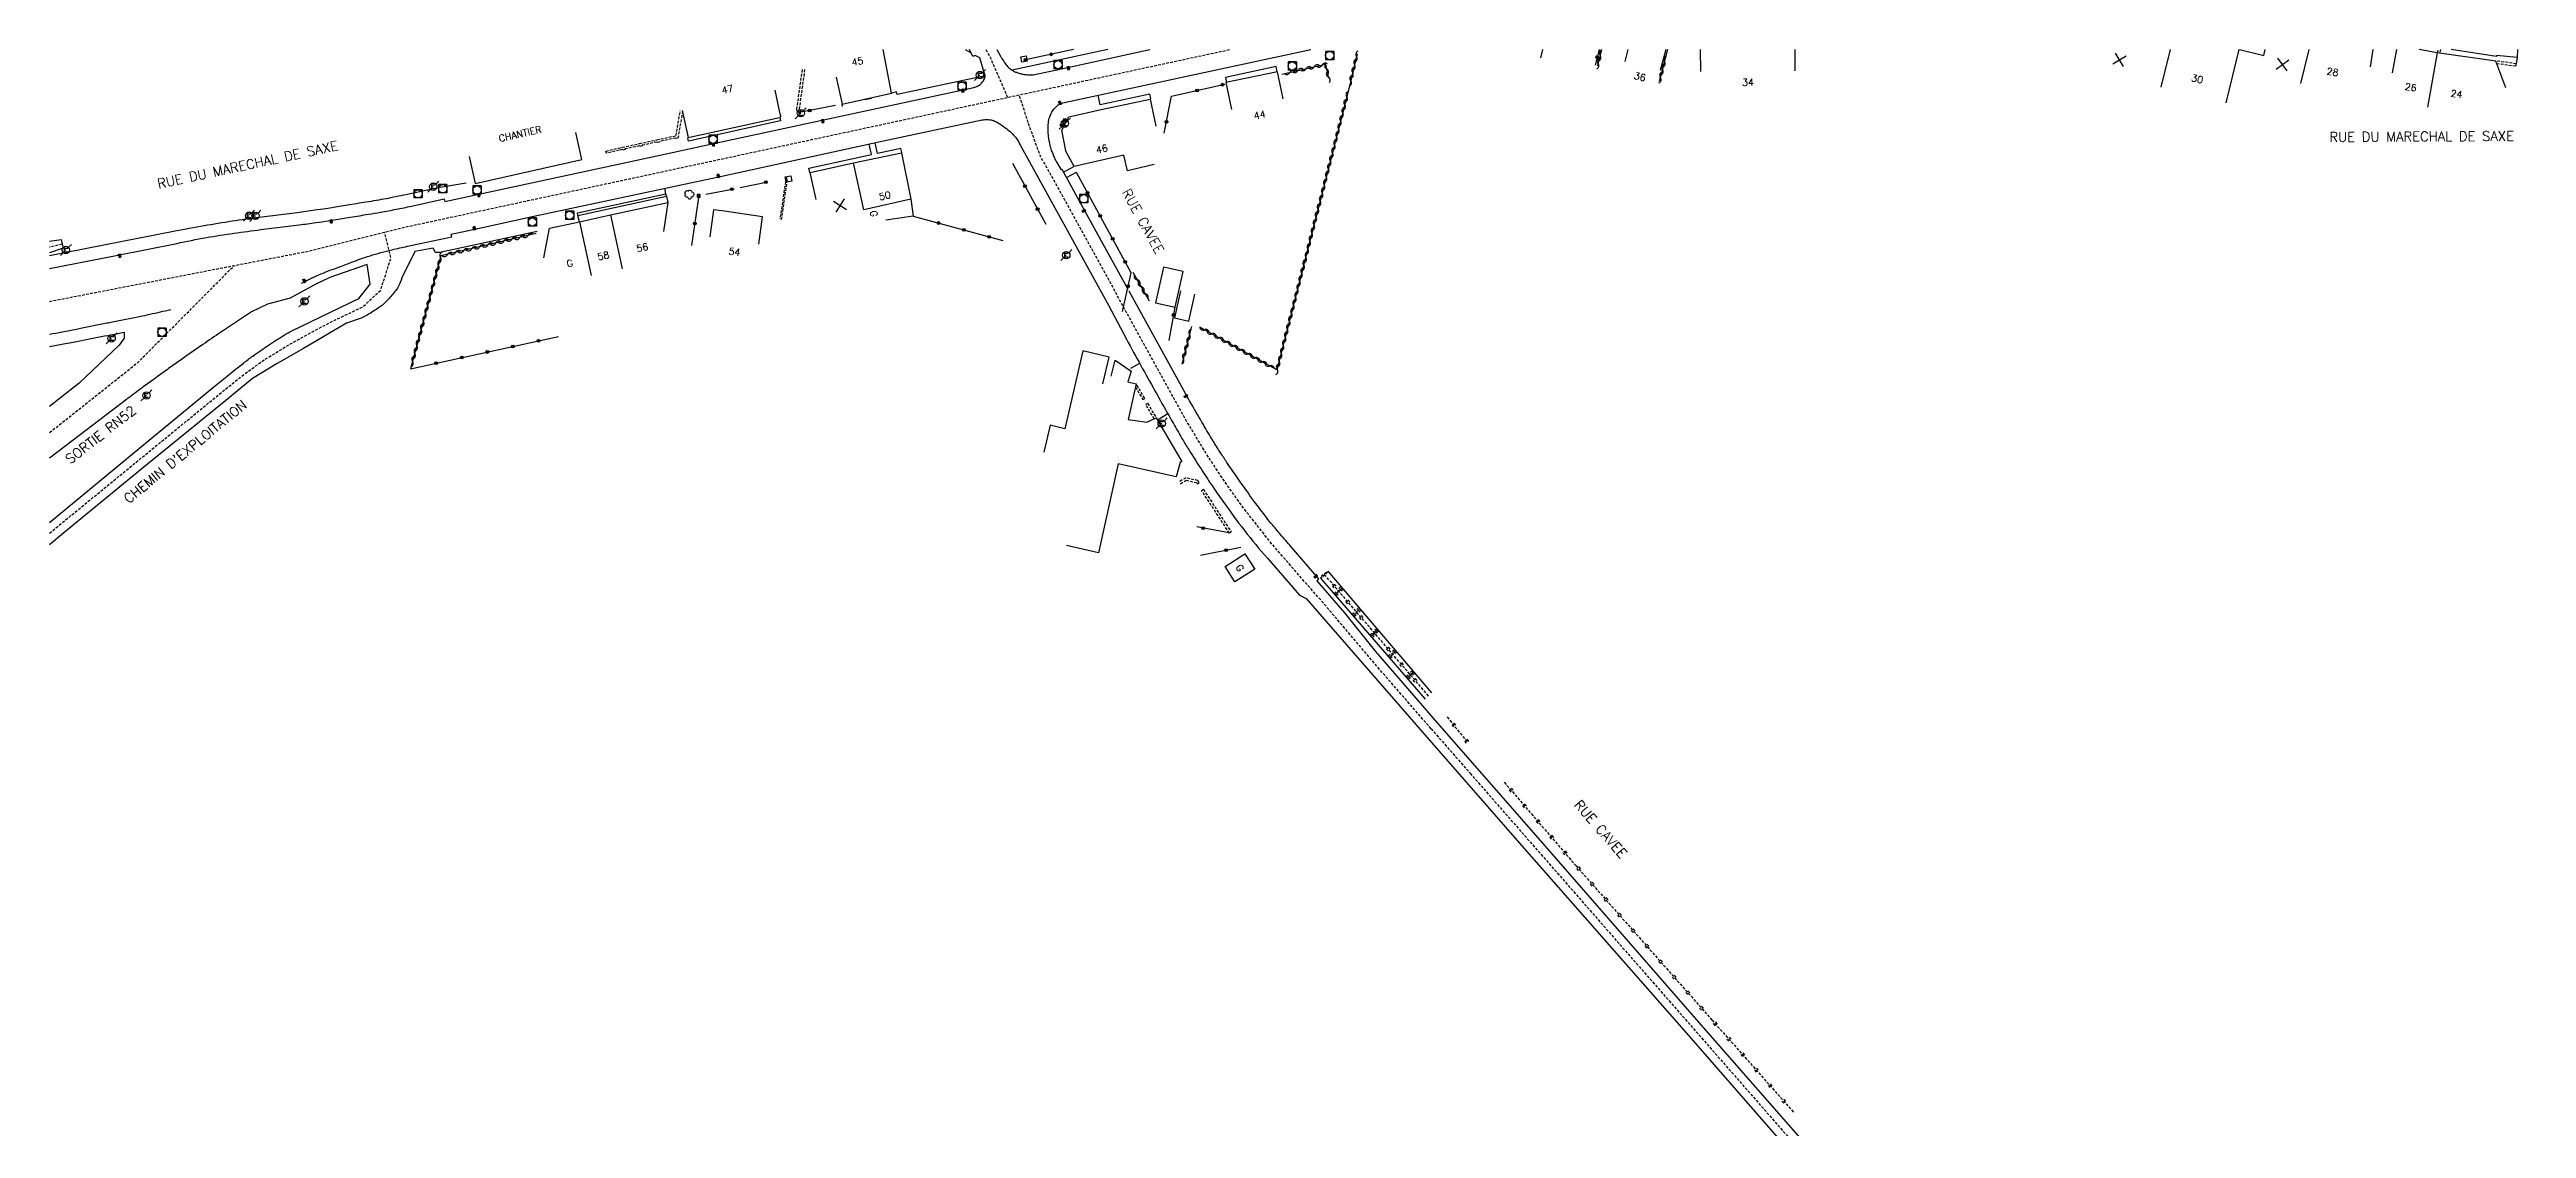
# Model space of a CAD drawing. Header units: millimetres. Extents: x 86000 to 86892, y 139360 to 140000.
# Drawn here: x 86000 to 86449, y 139804.4 to 140000 of the extents above; entities that cross this region are included whole.
import ezdxf
from ezdxf.enums import TextEntityAlignment as Align

# ---------------------------------------------------------------- set-up
doc = ezdxf.new("R2010")
doc.units = ezdxf.units.MM
doc.linetypes.add('DASHED', pattern=[0.75, 0.5, -0.25])
doc.layers.get('0').update_dxf_attribs({"linetype": 'CONTINUOUS'})
for name, color, linetype in [('W0001', 6, 'DASHED'), ('W0008', 7, 'CONTINUOUS'), ('W0100', 7, 'CONTINUOUS'), ('W0112', 1, 'DASHED'), ('W0211', 2, 'CONTINUOUS'), ('W0220', 5, 'DASHED'), ('W0300', 7, 'CONTINUOUS'), ('W0310', 3, 'CONTINUOUS'), ('W0322', 7, 'CONTINUOUS'), ('W0330', 7, 'CONTINUOUS'), ('W0400', 7, 'CONTINUOUS'), ('W0420', 7, 'CONTINUOUS'), ('W0471', 7, 'CONTINUOUS'), ('W0984', 7, 'CONTINUOUS'), ('W0989', 7, 'CONTINUOUS'), ('W0991', 7, 'CONTINUOUS'), ('W1102', 7, 'CONTINUOUS')]:
    doc.layers.add(name, color=color, linetype=linetype)
doc.styles.get("Standard").update_dxf_attribs({"font": 'romans.shx', "width": 0.85})

# ---------------------------------------------------------------- blocks, each defined once
blk = doc.blocks.new('T420')
for p, q in [((0.75, 0.75), (-0.75, 0.75)), ((-0.75, 0.75), (-0.75, -0.75)), ((0.75, 0.75), (0.75, -0.75)), ((0.75, -0.75), (-0.75, -0.75))]:
    blk.add_line(p, q)
blk.add_ellipse((0, 0), major_axis=(-0.53, 0.53), ratio=1, start_param=3.926991, end_param=10.210176)
blk = doc.blocks.new('T400')
for p, q in [((-0.15, 0.3), (0.15, 0.3)), ((-0.15, -0.25), (-0.15, 0.3)), ((-0.15, 0.15), (0.15, 0.15)), ((-0.15, 0), (0.15, 0)), ((0.15, 0.3), (0.15, -0.25)), ((-0.15, -0.15), (0.15, -0.15)), ((-0.15, -0.25), (-0.15, -0.3)), ((-0.15, -0.3), (0.15, -0.3)), ((0.15, -0.3), (0.15, -0.25))]:
    blk.add_line(p, q)
blk = doc.blocks.new('T471')
for p, q in [((-0.333334, 0.333334), (-0.333334, -0.333334)), ((-0.333334, 0.333334), (0.333334, 0.333334)), ((-0.333334, 0), (0, 0)), ((0.500001, 0.500001), (1.000002, 1.000002)), ((-0.500001, -0.500001), (-1.000002, -1.000002)), ((-0.333334, -0.333334), (0.333334, -0.333334))]:
    blk.add_line(p, q)
blk.add_ellipse((0, 0), major_axis=(0.471405, 0.471405), ratio=1, start_param=5.4977871438, end_param=11.780972451)
blk = doc.blocks.new('t322o')
at = {"color": 0, "linetype": 'Continuous'}
for radius in [0.25, 0.15]:
    blk.add_circle((0, 0), radius, dxfattribs=at)
blk = doc.blocks.new('t112o')
at = {"color": 0, "linetype": 'Continuous'}
for p, q in [((-0.5, 0.5), (0.5, 0.5)), ((-0.5, -0.5), (-0.5, 0.5)), ((0.5, 0.5), (0.5, -0.5)), ((0.5, -0.5), (-0.5, -0.5))]:
    blk.add_line(p, q, dxfattribs=at)
blk = doc.blocks.new('T300')
for p, q in [((-0.8, 0.51), (-0.86, 0.34)), ((-0.86, 0.34), (-0.86, 0.17)), ((-0.86, 0.17), (-0.74, 0.06)), ((-0.69, 0.63), (-0.8, 0.51)), ((-0.8, -0.06), (-0.74, 0.06)), ((-0.74, 0.06), (-0.69, 0.11)), ((-0.57, 0.69), (-0.69, 0.63)), ((-0.46, 0.69), (-0.57, 0.69)), ((-0.29, 0.63), (-0.46, 0.69)), ((-0.29, 0.63), (-0.17, 0.74)), ((-0.23, 0.57), (-0.29, 0.63)), ((-0.17, 0.74), (-0.06, 0.8)), ((-0.06, 0.8), (0.06, 0.8)), ((0.06, 0.8), (0.23, 0.74)), ((0.23, 0.74), (0.34, 0.63)), ((0.34, 0.63), (0.4, 0.51)), ((0.46, 0.46), (0.34, 0.46)), ((0.4, 0.51), (0.4, 0.46)), ((0.57, 0.4), (0.46, 0.46)), ((0.57, 0.4), (0.69, 0.29)), ((0.69, 0.29), (0.74, 0.17)), ((0.74, 0.06), (0.69, -0.17)), ((0.74, 0.17), (0.74, 0.06)), ((-0.8, -0.17), (-0.8, -0.06)), ((-0.8, -0.23), (-0.8, -0.17)), ((-0.74, -0.34), (-0.8, -0.23)), ((-0.69, -0.4), (-0.74, -0.34)), ((-0.51, -0.46), (-0.69, -0.4)), ((-0.4, -0.46), (-0.51, -0.46)), ((-0.4, -0.46), (-0.34, -0.46)), ((-0.34, -0.46), (-0.34, -0.4)), ((-0.34, -0.51), (-0.34, -0.46)), ((-0.29, -0.63), (-0.34, -0.51)), ((-0.17, -0.74), (-0.29, -0.63)), ((-0.06, -0.8), (-0.17, -0.74)), ((0.06, -0.8), (-0.06, -0.8)), ((0.17, -0.74), (0.06, -0.8)), ((0.23, -0.69), (0.17, -0.74)), ((0.29, -0.46), (0.23, -0.46)), ((0.29, -0.63), (0.23, -0.69)), ((0.46, -0.4), (0.29, -0.46)), ((0.34, -0.51), (0.29, -0.63)), ((0.34, -0.51), (0.34, -0.46)), ((0.57, -0.34), (0.46, -0.4)), ((0.63, -0.29), (0.57, -0.34)), ((0.69, -0.17), (0.63, -0.29))]:
    blk.add_line(p, q)
blk = doc.blocks.new('t330o')
at = {"color": 0, "linetype": 'Continuous'}
for p, q in [((0.25, -0.25), (-0.25, 0.25)), ((-0.25, -0.25), (0.25, 0.25)), ((-0.25, 0.25), (-0.25, -0.25)), ((0.25, 0.25), (-0.25, 0.25)), ((0.25, -0.25), (0.25, 0.25)), ((-0.25, -0.25), (0.25, -0.25)), ((-0.25, -0.25), (-0.25, -0.25))]:
    blk.add_line(p, q, dxfattribs=at)
blk = doc.blocks.new('t211o')
at = {"color": 0, "linetype": 'Continuous'}
for p, q in [((-0.29, 0.5), (-0.29, 0)), ((0, 1), (0, 0)), ((0.29, 0.5), (0.29, 0))]:
    blk.add_line(p, q, dxfattribs=at)
blk = doc.blocks.new('t991o')
at = {"color": 0, "linetype": 'Continuous'}
for p, q in [((-1, 1), (1, -1)), ((-1, -1), (1, 1))]:
    blk.add_line(p, q, dxfattribs=at)
blk = doc.blocks.new('t310o')
at = {"color": 0, "linetype": 'Continuous'}
for centre, start, end in [((-0.5, 0.38), 216.8699, 323.1304), ((0.5, -0.37), 36.8699, 143.1303)]:
    blk.add_arc(centre, 0.625, start, end, dxfattribs=at)
blk = doc.blocks.new('t220o')
at = {"color": 0, "linetype": 'Continuous'}
for p, q in [((-0.25, 0.25), (0.25, 0.25)), ((-0.25, -0.25), (0.25, -0.25))]:
    blk.add_line(p, q, dxfattribs=at)

msp = doc.modelspace()

# ---------------------------------------------------------------- linework, layer by layer
at = {"layer": 'W0001', "flags": 128}
for points in [[(86000, 139954.34), (86046.25, 139963.32), (86064.44, 139967.81), (86086.73, 139972.61), (86162.97, 139989.02), (86209.54, 139999.05), (86213.97, 140000)], [(86169.71, 140000), (86170.5, 139998.63), (86173.66, 139991.32)], [(86250.45, 139876.86), (86241.2, 139887.52), (86230.37, 139900.27), (86227.48, 139903.56), (86221.54, 139910.41), (86216.17, 139917.21), (86212.6, 139922.28), (86209.86, 139926.44), (86206.3, 139932.33), (86203.45, 139937.38), (86193.12, 139956.22), (86183, 139974.58), (86179.63, 139980.64), (86177.61, 139986.19), (86175.78, 139991.78), (86175.78, 139991.78)], [(86000, 139912.33), (86027.94, 139935.2), (86034.53, 139940.57), (86038.66, 139943.58), (86043.55, 139946.59), (86050.67, 139950.44), (86056.81, 139953.36), (86060, 139956.34), (86061.9, 139962.2), (86060.74, 139966.9)], [(86000, 139930.57), (86001.42, 139931.67), (86016.04, 139943.29), (86033.49, 139960.84)]]:
    msp.add_lwpolyline(points, dxfattribs=at)
at = {"layer": 'W0001'}
msp.add_lwpolyline([(86250.45, 139876.86), (86257.52, 139868.78), (86309.36, 139809.51), (86349.59, 139763.43), (86374.5, 139734.75), (86388.11, 139719.23), (86406.15, 139698.58), (86437.07, 139663.03), (86484.31, 139608.86)], dxfattribs=at)
at = {"layer": 'W0008'}
for points in [[(86000, 139960.28), (86012.07, 139962.65), (86023.06, 139964.85), (86023.06, 139964.85, -0.009026), (86028.43, 139965.91, -0.009247), (86033.43, 139966.7, -0.003494), (86038.32, 139967.35), (86038.32, 139967.35), (86045.26, 139968.22, 0.00288), (86048.3, 139968.62, 0.003921), (86050.52, 139968.95, 0.001818), (86051.58, 139969.11, 0.000652), (86054.51, 139969.59, 0.001106), (86057.82, 139970.14, 0.001675), (86060.01, 139970.51, 0.005369), (86062.84, 139971.04, 0.005526), (86065.59, 139971.61), (86071.54, 139972.92), (86071.67, 139972.46), (86111.77, 139981.09), (86119.83, 139982.83), (86167.55, 139993.1, 0.057062), (86167.91, 139993.23, 0.030735), (86168.53, 139993.56, 0.056683), (86168.82, 139993.8, 0.029822), (86169.29, 139994.33, 0.076517), (86169.47, 139994.66, 0.04924), (86169.62, 139995.21), (86168.62, 139998.47), (86167.81, 139998.93), (86167.4, 139998.75), (86166.76, 140000)], [(86171.71, 140000), (86172.38, 139998.8, 0.01718), (86172.64, 139998.36, 0.008322), (86173.22, 139997.49, 0.04726), (86173.84, 139996.77, 0.054194), (86174.49, 139996.25, 0.032007), (86174.99, 139995.98, 0.030382), (86175.55, 139995.77, 0.020058), (86176.19, 139995.59, 0.021614), (86176.8, 139995.48, 0.029342), (86177.82, 139995.39, 0.057483), (86178.33, 139995.44), (86183.43, 139996.5), (86199.43, 140000)], [(86195.56, 139956.49), (86187.43, 139971.17), (86183.55, 139978.22), (86183.44, 139978.16), (86182.67, 139979.49, -0.024795), (86182.22, 139980.36, -0.016604), (86181.66, 139981.71, -0.036367), (86181.39, 139982.61, -0.0199), (86181.09, 139984.29, -0.03035), (86181.02, 139985.36, -0.024821), (86181.06, 139986.67, -0.066248), (86181.32, 139987.82, -0.062052), (86181.89, 139988.94, -0.074407), (86182.85, 139989.97, -0.117844), (86183.66, 139990.36), (86186.44, 139990.95), (86228.67, 140000)], [(86045.69, 139957.66, -0.007861), (86048.81, 139959.14, -0.016053), (86050.37, 139959.79, -0.001396), (86055.44, 139961.7, -0.008948), (86056.23, 139961.99, -0.008905), (86060.07, 139963.19, -0.01719), (86062.09, 139963.71, -0.000642), (86064.88, 139964.33, -0.000778), (86067.19, 139964.83), (86072.91, 139966.06), (86072.8, 139966.5), (86077.64, 139967.56), (86087.78, 139969.76), (86121.85, 139977.07), (86151.18, 139983.42), (86169.09, 139987.23, -0.060655), (86170, 139987.31, -0.060445), (86170.9, 139987.17, -0.056926), (86171.65, 139986.87, -0.031121), (86172.89, 139986.09, -0.014567), (86174.01, 139985.22, -0.032153), (86174.49, 139984.78, -0.026327), (86175.27, 139983.85, -0.037526), (86175.74, 139983.14), (86191.95, 139953.65), (86195.24, 139947.48, 0.004147), (86197.83, 139942.71, 0.002152), (86202.95, 139933.57, 0.001786), (86204.51, 139930.83, 0.002756), (86205.54, 139929.06, 0.007756), (86206.72, 139927.13, 0.003501), (86209.43, 139922.9, 0.004423), (86210.82, 139920.81, 0.003403), (86212.67, 139918.13, 0.013365), (86216.62, 139912.78, 0.013647), (86220.76, 139907.76), (86226.6, 139901.06), (86227.82, 139900.46), (86249.32, 139875.78)], [(86000, 139962.67), (86022.78, 139967.13), (86022.78, 139967.13, -0.005781), (86028.01, 139968.09, -0.004582), (86033.11, 139968.92, -0.006387), (86038, 139969.61, -0.000155), (86038, 139969.61), (86044.9, 139970.48, 0.003115), (86048.11, 139970.91, 0.005063), (86050.08, 139971.2, 0.001262), (86051.5, 139971.43, -0.000633), (86054.35, 139971.9, -0.001175), (86057.86, 139972.46, 0.002167), (86059.76, 139972.77, 0.007716), (86061.42, 139973.08, 0.003444), (86065.11, 139973.84), (86070.44, 139974.97), (86075.51, 139975.84)], [(86088.41, 139967.03), (86070.77, 139963.18), (86069.94, 139963.22), (86069.57, 139964.01), (86066.22, 139963.36), (86063.87, 139958.6, -0.032506), (86063.18, 139956.97, -0.055809), (86062.62, 139956.11, -0.015536), (86061.11, 139954.39, -0.033617), (86060.34, 139953.67, -0.025834), (86059.66, 139953.17, -0.008897), (86057.57, 139951.84, -0.045871), (86056.14, 139951.15), (86053.82, 139950.42), (86046.01, 139945.78), (86041.26, 139943.09), (86036.82, 139940.33), (86031.95, 139936.37), (86016.82, 139924.02), (86002.61, 139912.38), (86000, 139910.21)], [(86000, 139914.28), (86014.99, 139926.62), (86029.78, 139938.82, -0.002491), (86032.2, 139940.79, -0.002064), (86035.14, 139943.14, -0.012599), (86036.85, 139944.43, -0.00774), (86039.72, 139946.42, -0.010845), (86042.56, 139948.24, -0.023484), (86043.93, 139948.98), (86056.06, 139954.88), (86058.12, 139957.44), (86057.59, 139961.04), (86050.81, 139958.67), (86048.13, 139957.39), (86043.63, 139954.9), (86039.51, 139953.86), (86036.63, 139952.42), (86031.02, 139948.72, 0.005365), (86027.78, 139946.5, 0.000083), (86021.57, 139942.15, 0.00252), (86021.37, 139942.01, 0.002737), (86016.54, 139938.51, 0.005034), (86013.94, 139936.56), (86000.47, 139926.27), (86000, 139925.89)], [(86000, 139946.17, 0.000322), (86002.54, 139946.64, 0.002187), (86003.97, 139946.91, -0.003334), (86013.55, 139948.74, -0.010652), (86013.55, 139948.74, -0.000412), (86013.55, 139948.74, 0.000084), (86013.55, 139948.74, 0.005415), (86013.55, 139948.74, 0.002663), (86013.55, 139948.74), (86013.53, 139947.67), (86012.64, 139946.41), (86005.37, 139939.52), (86000, 139935.31)]]:
    msp.add_lwpolyline(points, format="xyb", dxfattribs=at)
at = {"layer": 'W0008', "flags": 128}
for points in [[(86166.01, 140000), (86166.97, 139999.48)], [(86447.39, 140000), (86447.3, 139998.55), (86443.57, 139998.94), (86443.57, 139998.75), (86435.39, 140000)], [(86447.3, 139998.55), (86447.15, 139997.43)], [(86169.62, 139995.21), (86153.64, 139991.85), (86153.54, 139992.31), (86152.61, 139992.09)], [(86143.76, 139989.69), (86143.66, 139990.12)], [(86096.07, 139968.78), (86095.77, 139969.89), (86111.85, 139973.39), (86111.75, 139973.84), (86111.52, 139974.85)], [(86183.79, 139977.79), (86185.7, 139978.8)], [(86184.35, 139976.8), (86186.14, 139977.77)], [(86095.77, 139969.89), (86095.69, 139970.37), (86111.75, 139973.84)], [(86111.85, 139973.39), (86112.1, 139972.27)], [(86195.99, 139942.23), (86197.63, 139943.12)], [(86202.74, 139933.94), (86200.85, 139932.83)]]:
    msp.add_lwpolyline(points, dxfattribs=at)
at = {"layer": 'W0008'}
for points in [[(86191.84, 140000), (86174.49, 139996.25)], [(86222.53, 139995.96), (86222.33, 139996.9), (86213.15, 139994.95), (86213.34, 139994.03)], [(86148.91, 139991.27), (86148.95, 139991.12), (86147.89, 139990.88), (86147.85, 139991.04)], [(86199.66, 139991.05), (86199.48, 139991.89), (86190.45, 139989.98), (86190.08, 139991.74)], [(86132.4, 139987.69), (86132.53, 139987.07), (86115.82, 139983.41), (86115.71, 139984.02)], [(86137.85, 139977.69), (86137.67, 139978.5), (86148.98, 139980.95), (86148.61, 139982.85)], [(86154.5, 139981.31), (86154.34, 139982.08), (86150.12, 139981.18), (86149.69, 139983.09)], [(86249.32, 139875.78), (86266.92, 139855.65), (86296.73, 139821.64), (86327.34, 139786.64), (86341.38, 139770.57), (86365.71, 139742.42), (86375.49, 139731.11), (86375, 139730.73), (86374.93, 139727.33), (86374.85, 139723.94), (86374.02, 139721.3), (86373.89, 139721.36), (86372.46, 139719.22), (86367.76, 139712.7), (86353.41, 139696.99), (86339.07, 139681.27), (86305.14, 139644.28), (86281.99, 139618.93)], [(86684.21, 139486.08), (86652.1, 139499.74), (86612.73, 139516.61), (86577.54, 139531.73), (86567.55, 139536.58), (86551.24, 139546.1), (86540.14, 139553.84), (86521, 139570.59), (86514.74, 139576.8), (86504.64, 139587.89), (86479.74, 139616.28), (86448.82, 139651.74), (86413.92, 139691.9), (86389, 139720.63), (86374.32, 139737.43), (86368.15, 139744.46), (86344.4, 139771.75), (86329.81, 139788.49), (86298.99, 139823.68), (86269.51, 139857.48), (86251.58, 139877.93)]]:
    msp.add_lwpolyline(points, dxfattribs=at)
at = {"layer": 'W0008', "flags": 128}
for points in [[(86000, 139948.39, -0.000519), (86002.26, 139948.81, 0.002187), (86003.69, 139949.08, 0.002502), (86005.6, 139949.46, -0.000997), (86010.39, 139950.43, -0.000412), (86011.39, 139950.63, 0.000084), (86016.31, 139951.61, 0.005415), (86018.19, 139952.01, 0.002663), (86021.98, 139952.87)], [(86251.58, 139877.93), (86240.41, 139890.89), (86234.79, 139897.88), (86229.77, 139903.7), (86230.11, 139904.05), (86225.06, 139909.86, -0.002729), (86223.16, 139912.08, -0.003053), (86221.48, 139914.08, -0.008881), (86220.29, 139915.56, -0.005543), (86218.45, 139918, -0.003321), (86217.02, 139919.98, -0.002774), (86215.33, 139922.36, -0.003821), (86213.44, 139925.12, -0.005946), (86212.26, 139926.91, -0.006001), (86210.93, 139929.02, -0.004323), (86209.16, 139932, -0.001803), (86207.02, 139935.69, -0.005156), (86206.28, 139936.99), (86195.74, 139956.21)]]:
    msp.add_lwpolyline(points, format="xyb", dxfattribs=at)
at = {"layer": 'W0100'}
for points in [[(86142.58, 139995), (86143.66, 139990.12), (86152.61, 139992.09), (86151.13, 140000)], [(86285.61, 139997.84), (86286.16, 140000)], [(86292.97, 140000), (86291.99, 139996.2)], [(86299.24, 140000), (86299.27, 139995.99)], [(86316.47, 139996.16), (86316.44, 140000)], [(86397, 140000), (86401.4, 139998.92), (86401.67, 140000)], [(86421.19, 140000), (86420.7, 139996.89)], [(86425.43, 140000), (86424.69, 139995.79)], [(86445.26, 139993.03), (86443.43, 139997.91), (86432.85, 139999.42), (86429.58, 140000)], [(86223.65, 139991.09), (86222.62, 139995.98), (86213.23, 139994), (86214.26, 139989.11)], [(86200.25, 139979.14), (86195.38, 139978.02), (86194.72, 139980.87), (86185.72, 139978.77), (86184.31, 139981.44), (86184.24, 139981.66), (86183.53, 139985.37), (86184.78, 139987.82), (86190.64, 139989.11), (86199.52, 139991.02), (86200.57, 139986.13)], [(86076.07, 139980.58), (86077.17, 139975.7), (86096.52, 139980.06), (86095.42, 139984.93)], [(86138.96, 139972.81), (86137.86, 139977.69), (86145.71, 139979.46), (86154.45, 139981.3), (86156.13, 139972.87), (86156.57, 139969.79), (86151.62, 139969.08)], [(86089.62, 139962.25), (86090.64, 139967.59), (86090.64, 139967.59), (86096.07, 139968.78), (86101.68, 139970.02), (86112.11, 139972.27), (86111.29, 139966.98)], [(86128.56, 139964.73), (86129.27, 139969.67), (86121.91, 139970.74), (86120.39, 139970.96), (86119.67, 139966.02)], [(86205.01, 139956.24), (86203.9, 139951.37), (86206.54, 139950.77), (86207.64, 139955.65)], [(86190.94, 139939.38), (86192.1, 139944.24), (86187.33, 139945.36), (86184.08, 139931.24), (86181.4, 139931.88), (86180.24, 139927.02)], [(86192.42, 139940.8), (86193.15, 139943.68), (86196.05, 139941.71), (86195.46, 139939.75), (86196.97, 139939.39), (86195.53, 139932.93), (86198.94, 139932.44), (86200.61, 139933.25), (86203.53, 139928.3), (86205.28, 139925.34), (86204.95, 139925.13), (86204.24, 139922.51), (86193.72, 139924.86), (86190.13, 139908.78), (86184.35, 139910.11)]]:
    msp.add_lwpolyline(points, dxfattribs=at)
msp.add_lwpolyline([(86114.71, 139988.95), (86115.77, 139984.07), (86132.31, 139987.67, 0.077692), (86132.39, 139987.7, 0.047644), (86132.51, 139987.78, 0.201538), (86132.57, 139987.89, 0.133482), (86132.53, 139988.06), (86131.54, 139992.61)], format="xyb", dxfattribs=at)
msp.add_lwpolyline([(86200.5, 139954.07), (86204.03, 139953.28), (86205.49, 139959.76), (86201.96, 139960.55)], close=True, dxfattribs=at)
at = {"layer": 'W0100', "flags": 128}
msp.add_lwpolyline([(86213.09, 139906.27), (86216.7, 139908.58), (86218.49, 139905.78), (86214.88, 139903.47)], close=True, dxfattribs=at)
at = {"layer": 'W0112'}
for points in [[(86432.91, 139999.41), (86432.99, 140000)], [(86433.4, 140000), (86433.3, 139999.35)], [(86443.59, 139997.48), (86447.12, 139997.03), (86447.17, 139997.43), (86443.43, 139997.91)], [(86136.88, 139996.37), (86135.88, 139989.18), (86135.9, 139989.05), (86136.2, 139989.06), (86136.22, 139988.66), (86135.56, 139988.64), (86135.48, 139989.17), (86136.49, 139996.42)], [(86114.74, 139988.82), (86113.92, 139983.93), (86113.49, 139983.86), (86113.47, 139983.96), (86110.55, 139983.32), (86110.57, 139983.21), (86110.14, 139983.13), (86110.12, 139983.23), (86107.42, 139982.64), (86107.44, 139982.55), (86107, 139982.44), (86106.97, 139982.54), (86104.3, 139981.97), (86104.32, 139981.85), (86103.91, 139981.76), (86103.88, 139981.88), (86103.26, 139981.74), (86100.94, 139981.21), (86100.85, 139981.6), (86103.17, 139982.13), (86103.82, 139982.27), (86103.82, 139982.27), (86106.95, 139982.95), (86106.95, 139982.95), (86110.07, 139983.63), (86110.07, 139983.63), (86113.59, 139984.39), (86114.34, 139988.88)], [(86132.71, 139969.17), (86133.74, 139976.28), (86133.66, 139976.73), (86133.66, 139976.73), (86133.51, 139976.76), (86132.41, 139969.22)], [(86196.85, 139938.82), (86198.18, 139936.56), (86198.53, 139936.76), (86196.97, 139939.39)], [(86200.25, 139933.07), (86198.71, 139935.65), (86199.06, 139935.86), (86200.61, 139933.25)], [(86205.03, 139921.29), (86206.03, 139921.94), (86207.91, 139921.48), (86208.06, 139921.25), (86208.4, 139921.47), (86208.16, 139921.84), (86205.96, 139922.37), (86204.81, 139921.62)]]:
    msp.add_lwpolyline(points, dxfattribs=at)
msp.add_lwpolyline([(86213.88, 139912.32), (86208.84, 139920.06), (86209.17, 139920.28), (86214.21, 139912.54)], close=True, dxfattribs=at)
at = {"layer": 'W0112', "flags": 128}
msp.add_lwpolyline([(86231.49, 139905.2), (86230.59, 139904.52), (86230.67, 139904.4), (86231.57, 139905.08)], close=True, dxfattribs=at)
at = {"layer": 'W0211'}
for points in [[(86000, 139965.23), (86002.09, 139965.53), (86002.31, 139964.69), (86002.47, 139963.99), (86000, 139963.16)], [(86230.67, 139904.4), (86230.4, 139904.14), (86249.4, 139882.25)], [(86231.57, 139905.08), (86231.74, 139905.4), (86250.54, 139883.4)]]:
    msp.add_lwpolyline(points, dxfattribs=at)
at = {"layer": 'W0220'}
msp.add_line((86253.38, 139879), (86256.9, 139874.55), dxfattribs=at)
at = {"layer": 'W0220', "flags": 128}
for points in [[(86002.31, 139964.69), (86000, 139964.15)], [(86249.99, 139882.79), (86231.16, 139904.77)]]:
    msp.add_lwpolyline(points, dxfattribs=at)
at = {"layer": 'W0220'}
msp.add_lwpolyline([(86263.71, 139867.16), (86276.73, 139851.99), (86301.38, 139824.03), (86316.28, 139807.19)], dxfattribs=at)
at = {"layer": 'W0310'}
msp.add_lwpolyline([(86237.05, 139999.23), (86235.51, 139992.89), (86222.49, 139941.92), (86208.5, 139949.67)], dxfattribs=at)
at = {"layer": 'W0310', "flags": 128}
for points in [[(86223.38, 139995.52), (86231.32, 139997.32), (86231.84, 139994.8)], [(86281.35, 140000), (86280.59, 139997.04)], [(86293.31, 140000), (86291.81, 139994.18)], [(86088.2, 139966.64), (86070.96, 139962.57), (86065.44, 139942.12)], [(86199.38, 139954.4), (86196.41, 139959.58)], [(86207.02, 139949.76), (86205.31, 139943.21)]]:
    msp.add_lwpolyline(points, dxfattribs=at)
at = {"layer": 'W0322', "flags": 128}
for points in [[(86185.61, 140000), (86176.92, 139998.14)], [(86270.65, 140000), (86270.26, 139998.47)], [(86280.9, 140000), (86280.17, 139997.14)], [(86142.45, 139989.85), (86136.22, 139988.66)], [(86174.54, 139979.37), (86180.63, 139968.31)], [(86119, 139973.78), (86124.13, 139974.77)], [(86125.19, 139974.97), (86130.2, 139976.03)], [(86194.5, 139952.48), (86196.09, 139959.52), (86186.16, 139977.72)], [(86117.64, 139973.17), (86116.38, 139964.47)], [(86156.57, 139969.79), (86172.83, 139965.38)], [(86202.95, 139947.23), (86204.03, 139953.28)], [(86065.44, 139942.12), (86092.27, 139947.99)], [(86213.81, 139912.37), (86207.99, 139913.45)], [(86208.65, 139908.32), (86215.95, 139909.76)]]:
    msp.add_lwpolyline(points, dxfattribs=at)
at = {"layer": 'W0322'}
msp.add_lwpolyline([(86202.07, 139984.83), (86203.37, 139991.54), (86213.05, 139993.72)], dxfattribs=at)
at = {"layer": 'W1102', "flags": 128}
for points in [[(86384.44, 140000), (86382.76, 139993.2)], [(86396.87, 140000), (86394.49, 139990.32)], [(86409.54, 140000), (86408.03, 139993.86)], [(86432.85, 139999.42), (86431.1, 139989.57)], [(86101.68, 139970.02), (86103.8, 139960.25)], [(86096.07, 139968.78), (86098.21, 139959.01)]]:
    msp.add_lwpolyline(points, dxfattribs=at)
at = {"layer": 'W1102'}
msp.add_lwpolyline([(86156.13, 139972.87), (86147.63, 139970.95), (86145.71, 139979.46)], dxfattribs=at)

# ---------------------------------------------------------------- block references
at = {"layer": 'W0112'}
for p, rotation in [((86176.65, 139998.28), 11.75063471991336), ((86133.95, 139976.53), 190.5426029176559)]:
    msp.add_blockref('t112o', p, dxfattribs=dict(at, rotation=rotation))
at = {"layer": 'W0211'}
for p, rotation in [((86234.3, 139902.41), 130.5109059524555), ((86233.01, 139901.13), 310.955008936996), ((86236.29, 139897.35), 310.9550089369553), ((86237.55, 139898.61), 130.5109059524555), ((86239.56, 139893.58), 310.9550089369725), ((86240.79, 139894.81), 130.510905952479), ((86242.84, 139889.8), 310.9550089369662), ((86244.04, 139891.01), 130.5109059524663), ((86246.12, 139886.03), 310.9550089369725), ((86247.29, 139887.2), 130.5109059525025)]:
    msp.add_blockref('t211o', p, dxfattribs=dict(at, rotation=rotation))
at = {"layer": 'W0220'}
for p, rotation in [((86232.91, 139902.73), 130.5866654818749), ((86235.35, 139899.88), 130.5866654818749), ((86237.79, 139897.03), 130.5866654818749), ((86240.23, 139894.19), 130.5866654818749), ((86242.67, 139891.34), 130.5866654818749), ((86245.11, 139888.49), 130.5866654818749), ((86247.55, 139885.64), 130.5866654818749), ((86254.54, 139877.53), 308.3322547420018), ((86256.87, 139874.59), 308.3322547420018), ((86256.87, 139874.59), 308.3322547420018), ((86256.87, 139874.59), 308.3322547420018), ((86256.87, 139874.59), 308.3322547420018), ((86256.87, 139874.59), 308.3322547420018), ((86256.87, 139874.59), 308.3322547420018), ((86264.93, 139865.74), 310.6332143927592), ((86267.37, 139862.89), 310.6332143927592), ((86267.37, 139862.89), 310.6332143927592), ((86267.37, 139862.89), 310.6332143927592), ((86267.37, 139862.89), 310.6332143927592), ((86267.37, 139862.89), 310.6332143927592), ((86267.37, 139862.89), 310.6332143927592), ((86269.82, 139860.05), 310.6332143927592), ((86269.82, 139860.05), 310.6332143927592), ((86269.82, 139860.05), 310.6332143927592), ((86269.82, 139860.05), 310.6332143927592), ((86269.82, 139860.05), 310.6332143927592), ((86272.26, 139857.2), 310.6332143927592), ((86272.26, 139857.2), 310.6332143927592), ((86272.26, 139857.2), 310.6332143927592), ((86272.26, 139857.2), 310.6332143927592), ((86274.7, 139854.35), 310.6332143927592), ((86274.7, 139854.35), 310.6332143927592), ((86274.7, 139854.35), 310.6332143927592), ((86277.15, 139851.51), 311.3949745716096), ((86277.15, 139851.51), 311.3949745716096), ((86279.63, 139848.7), 311.3949745716096), ((86282.11, 139845.89), 311.3949745716096), ((86284.59, 139843.07), 311.3949745716096), ((86287.07, 139840.26), 311.3949745716096), ((86289.55, 139837.45), 311.3949745716096), ((86292.03, 139834.64), 311.3949745716096), ((86294.51, 139831.82), 311.3949745716096), ((86296.99, 139829.01), 311.3949745716096), ((86299.47, 139826.2), 311.3949745716096), ((86299.47, 139826.2), 311.3949745716096), ((86299.47, 139826.2), 311.3949745716096), ((86299.47, 139826.2), 311.3949745716096), ((86299.47, 139826.2), 311.3949745716096), ((86299.47, 139826.2), 311.3949745716096), ((86301.95, 139823.38), 311.5169053792183), ((86301.95, 139823.38), 311.5169053792183), ((86301.95, 139823.38), 311.5169053792183), ((86301.95, 139823.38), 311.5169053792183), ((86301.95, 139823.38), 311.5169053792183), ((86304.43, 139820.58), 311.5169053792183), ((86304.43, 139820.58), 311.5169053792183), ((86304.43, 139820.58), 311.5169053792183), ((86304.43, 139820.58), 311.5169053792183), ((86306.92, 139817.77), 311.5169053792183), ((86306.92, 139817.77), 311.5169053792183), ((86306.92, 139817.77), 311.5169053792183), ((86309.4, 139814.96), 311.5169053792183), ((86309.4, 139814.96), 311.5169053792183), ((86311.89, 139812.15), 311.5169053792183), ((86314.38, 139809.34), 311.5169053792183)]:
    msp.add_blockref('t220o', p, dxfattribs=dict(at, rotation=rotation))
at = {"layer": 'W0300'}
msp.add_blockref('T300', (86116.03, 139973.7), dxfattribs=at)
at = {"layer": 'W0310'}
for p, rotation in [((86227.77, 139996.52), 12.83433082435189), ((86229.23, 139996.85), 12.83433082435189), ((86230.7, 139997.18), 12.83433082435189), ((86231.5, 139996.48), 281.6920461910775), ((86236.22, 139995.81), 76.37980786611803), ((86236.57, 139997.27), 76.37980786611803), ((86236.93, 139998.73), 76.37980786611803), ((86280.71, 139997.49), 255.5936020626287), ((86281.08, 139998.94), 255.5936020626287), ((86292.38, 139996.37), 255.5936020626684), ((86292.75, 139997.83), 255.5936020626684), ((86224.85, 139995.85), 12.83433082435189), ((86226.31, 139996.18), 12.83433082435189), ((86231.8, 139995.02), 281.6920461910775), ((86235.14, 139991.44), 255.6661390513199), ((86235.87, 139994.35), 76.37980786611803), ((86292, 139994.92), 255.5936020626684), ((86234.03, 139987.08), 255.6661390513199), ((86234.4, 139988.53), 255.6661390513199), ((86234.77, 139989.99), 255.6661390513199), ((86232.91, 139982.72), 255.6661390513199), ((86233.29, 139984.17), 255.6661390513199), ((86233.66, 139985.63), 255.6661390513199), ((86231.8, 139978.36), 255.6661390513199), ((86232.17, 139979.81), 255.6661390513199), ((86232.54, 139981.27), 255.6661390513199), ((86230.69, 139974), 255.6661390513199), ((86231.06, 139975.45), 255.6661390513199), ((86231.43, 139976.91), 255.6661390513199), ((86229.57, 139969.64), 255.6661390513199), ((86229.94, 139971.09), 255.6661390513199), ((86230.31, 139972.55), 255.6661390513199), ((86080.9, 139964.92), 193.2868153090365), ((86082.36, 139965.26), 193.2868153090365), ((86083.82, 139965.61), 193.2868153090365), ((86085.28, 139965.95), 193.2868153090365), ((86086.74, 139966.3), 193.2868153090365), ((86228.46, 139965.28), 255.6661390513199), ((86228.83, 139966.73), 255.6661390513199), ((86229.2, 139968.19), 255.6661390513199), ((86070.49, 139960.84), 254.891989964138), ((86070.88, 139962.29), 254.891989964138), ((86072.14, 139962.85), 193.2868153090365), ((86073.6, 139963.19), 193.2868153090365), ((86075.06, 139963.54), 193.2868153090365), ((86076.52, 139963.88), 193.2868153090365), ((86077.98, 139964.23), 193.2868153090365), ((86079.44, 139964.57), 193.2868153090365), ((86227.34, 139960.92), 255.6661390513199), ((86227.72, 139962.37), 255.6661390513199), ((86228.09, 139963.83), 255.6661390513199), ((86069.32, 139956.5), 254.891989964138), ((86069.71, 139957.95), 254.891989964138), ((86070.1, 139959.4), 254.891989964138), ((86197.15, 139958.3), 119.8161578136875), ((86197.89, 139957), 119.8161578136875), ((86198.64, 139955.7), 119.8161578136875), ((86226.23, 139956.56), 255.6661390513199), ((86226.6, 139958.01), 255.6661390513199), ((86226.97, 139959.47), 255.6661390513199), ((86068.15, 139952.16), 254.891989964138), ((86068.54, 139953.6), 254.891989964138), ((86068.93, 139955.05), 254.891989964138), ((86225.12, 139952.2), 255.6661390513199), ((86225.49, 139953.65), 255.6661390513199), ((86225.86, 139955.11), 255.6661390513199), ((86066.97, 139947.81), 254.891989964138), ((86067.36, 139949.26), 254.891989964138), ((86067.76, 139950.71), 254.891989964138), ((86206.26, 139946.86), 255.4514357035054), ((86206.64, 139948.31), 255.4514357035054), ((86209.37, 139949.19), 150.9874315376383), ((86210.68, 139948.46), 150.9874315376383), ((86211.99, 139947.74), 150.9874315376383), ((86213.31, 139947.01), 150.9874315376383), ((86223.63, 139946.39), 255.6661390513199), ((86224, 139947.84), 255.6661390513199), ((86224.37, 139949.29), 255.6661390513199), ((86224.74, 139950.75), 255.6661390513199), ((86065.8, 139943.47), 254.891989964138), ((86066.19, 139944.91), 254.891989964138), ((86066.58, 139946.36), 254.891989964138), ((86205.51, 139943.96), 255.4514357035054), ((86205.89, 139945.41), 255.4514357035054), ((86214.62, 139946.28), 150.9874315376383), ((86215.93, 139945.55), 150.9874315376383), ((86217.24, 139944.83), 150.9874315376383), ((86218.55, 139944.1), 150.9874315376383), ((86219.86, 139943.37), 150.9874315376383), ((86221.18, 139942.64), 150.9874315376383), ((86222.52, 139942.03), 255.6661390513199), ((86222.89, 139943.48), 255.6661390513199), ((86223.26, 139944.93), 255.6661390513199)]:
    msp.add_blockref('t310o', p, dxfattribs=dict(at, rotation=rotation))
at = {"layer": 'W0322'}
for p, rotation in [((86176.93, 139998.14), 192.0954214494483), ((86181.57, 139999.13), 192.0954214494483), ((86280.55, 139998.64), 255.5936020625967), ((86208.01, 139992.59), 12.69087469139346), ((86212.64, 139993.63), 12.69087469139346), ((86137.79, 139988.96), 190.7677167504019), ((86183.48, 139986.29), 175.9082933370592), ((86184.03, 139987.23), 175.9082933370426), ((86202.47, 139986.88), 259.0380837991815), ((86123.67, 139974.68), 10.90098139473237), ((86129.83, 139975.96), 11.97145310452268), ((86176.83, 139975.21), 298.8212089312507), ((86188.17, 139974.04), 118.5904569911225), ((86179.12, 139971.05), 298.8212089312507), ((86190.45, 139969.87), 118.5904569911225), ((86116.96, 139968.47), 261.7363405890122), ((86161.15, 139968.55), 344.8281337939271), ((86165.74, 139967.3), 344.8281337939271), ((86170.32, 139966.06), 344.8281337939271), ((86192.72, 139965.7), 118.5904569911225), ((86194.99, 139961.53), 118.5904569911225), ((86195.55, 139957.12), 77.2831075461853), ((86203.78, 139951.91), 79.89732191185702), ((86088.64, 139947.2), 12.33825385985146), ((86070.08, 139943.14), 12.33825385985146), ((86074.72, 139944.15), 12.33825385985146), ((86079.36, 139945.17), 12.33825385985146), ((86084, 139946.18), 12.33825385985146), ((86209.14, 139913.23), 169.5047980899212), ((86213.31, 139909.24), 11.16597765333056)]:
    msp.add_blockref('t322o', p, dxfattribs=dict(at, rotation=rotation))
at = {"layer": 'W0330'}
msp.add_blockref('t330o', (86117.67, 139973.46), dxfattribs=at)
at = {"layer": 'W0400'}
for p, rotation in [((86184.7, 139996.63), 12.33295110335996), ((86165.53, 139992.52), 192.1496515385411), ((86183.16, 139990.32), 205.8591663880494), ((86140.18, 139987.06), 12.14965153849217), ((86120.34, 139982.79), 12.14965153855917), ((86121.22, 139977.09), 192.1168833882132), ((86077.82, 139973.63), 12.1427228571332), ((86187.49, 139970.76), 298.9593786298914), ((86051.06, 139968.88), 8.921336132664752), ((86076.99, 139967.57), 192.3288008822737), ((86012.7, 139962.63), 11.3232048713263), ((86046.2, 139958.08), 25.98619082107676), ((86206.02, 139937.15), 118.7516977786136), ((86229.53, 139904.49), 130.9774945631839)]:
    msp.add_blockref('T400', p, dxfattribs=dict(at, rotation=rotation))
at = {"layer": 'W0420'}
for p in [(86182.81, 139997.25), (86225.27, 139997.01), (86232.06, 139998.91), (86165.39, 139993.36), (86120.28, 139983.72), (86066.78, 139973.84), (86071.29, 139974.76), (86077.51, 139974.51), (86094.27, 139969.94), (86187.48, 139972.94), (86087.51, 139968.73), (86020.38, 139948.75)]:
    msp.add_blockref('T420', p, dxfattribs=at)
at = {"layer": 'W0471'}
for p in [(86168.66, 139995.37), (86136.18, 139988.46), (86184.05, 139986.57), (86069.57, 139975.13), (86036.18, 139969.87), (86037.32, 139969.85), (86002.96, 139963.66), (86184.31, 139962.73), (86046.21, 139954.34), (86011.25, 139947.63), (86017.57, 139937.29), (86201.61, 139932.21)]:
    msp.add_blockref('T471', p, dxfattribs=at)
at = {"layer": 'W0991'}
for p, rotation in [((86375.22, 139998.15), 76.18204202426188), ((86404.79, 139997.29), 82.45131316749837), ((86143.3, 139971.74), 282.7354344882079)]:
    msp.add_blockref('t991o', p, dxfattribs=dict(at, rotation=rotation))

# ---------------------------------------------------------------- texts
at = {"layer": 'W0984'}
msp.add_text('CHANTIER', height=1.25, rotation=12.695, dxfattribs=at).set_placement((86085.31, 139984.71), align=Align.MIDDLE)
at = {"layer": 'W0989'}
for s, rotation, p in [('RUE DU MARECHAL DE SAXE', 12.1004, (86035.93, 139979.13)), ('RUE DU MARECHAL DE SAXE', 0.3239, (86430.01, 139984.24)), ('RUE CAVEE', 298.8649, (86198.24, 139968.89)), ('SORTIE RN52', 37.982, (86009.27, 139930.17)), ("CHEMIN D'EXPLOITATION", 39.285, (86024.6, 139927.09)), ('RUE CAVEE', 311.1759, (86281.19, 139858.68))]:
    msp.add_text(s, height=1.75, rotation=rotation, dxfattribs=at).set_placement(p, align=Align.MIDDLE)
at = {"layer": 'W0991'}
for s, rotation, p in [('45', 10.6037, (86146.45, 139997.84)), ('47', 12.2763, (86122.89, 139992.78)), ('36', 345.5936, (86288.3, 139995.08)), ('34', 0.5402, (86307.89, 139994.07)), ('30', 346.182, (86389.34, 139994.67)), ('28', 351.0801, (86413.87, 139995.94)), ('26', 350.9566, (86428.04, 139993.16)), ('24', 350.9566, (86436.35, 139991.94)), ('44', 11.8988, (86219.37, 139988.15)), ('46', 12.3562, (86190.76, 139981.97)), ('G', 278.1774, (86149.43, 139970.24)), ('50', 12.4594, (86151.43, 139973.49)), ('G', 12.4111, (86094.3, 139961.23)), ('58', 12.4111, (86100.39, 139962.6)), ('56', 12.4111, (86107.45, 139964.09)), ('54', 351.7363, (86124.18, 139963.34)), ('G', 302.5804, (86215.79, 139906.02))]:
    msp.add_text(s, height=1.25, rotation=rotation, dxfattribs=at).set_placement(p, align=Align.MIDDLE)

doc.saveas('drawing.dxf')
